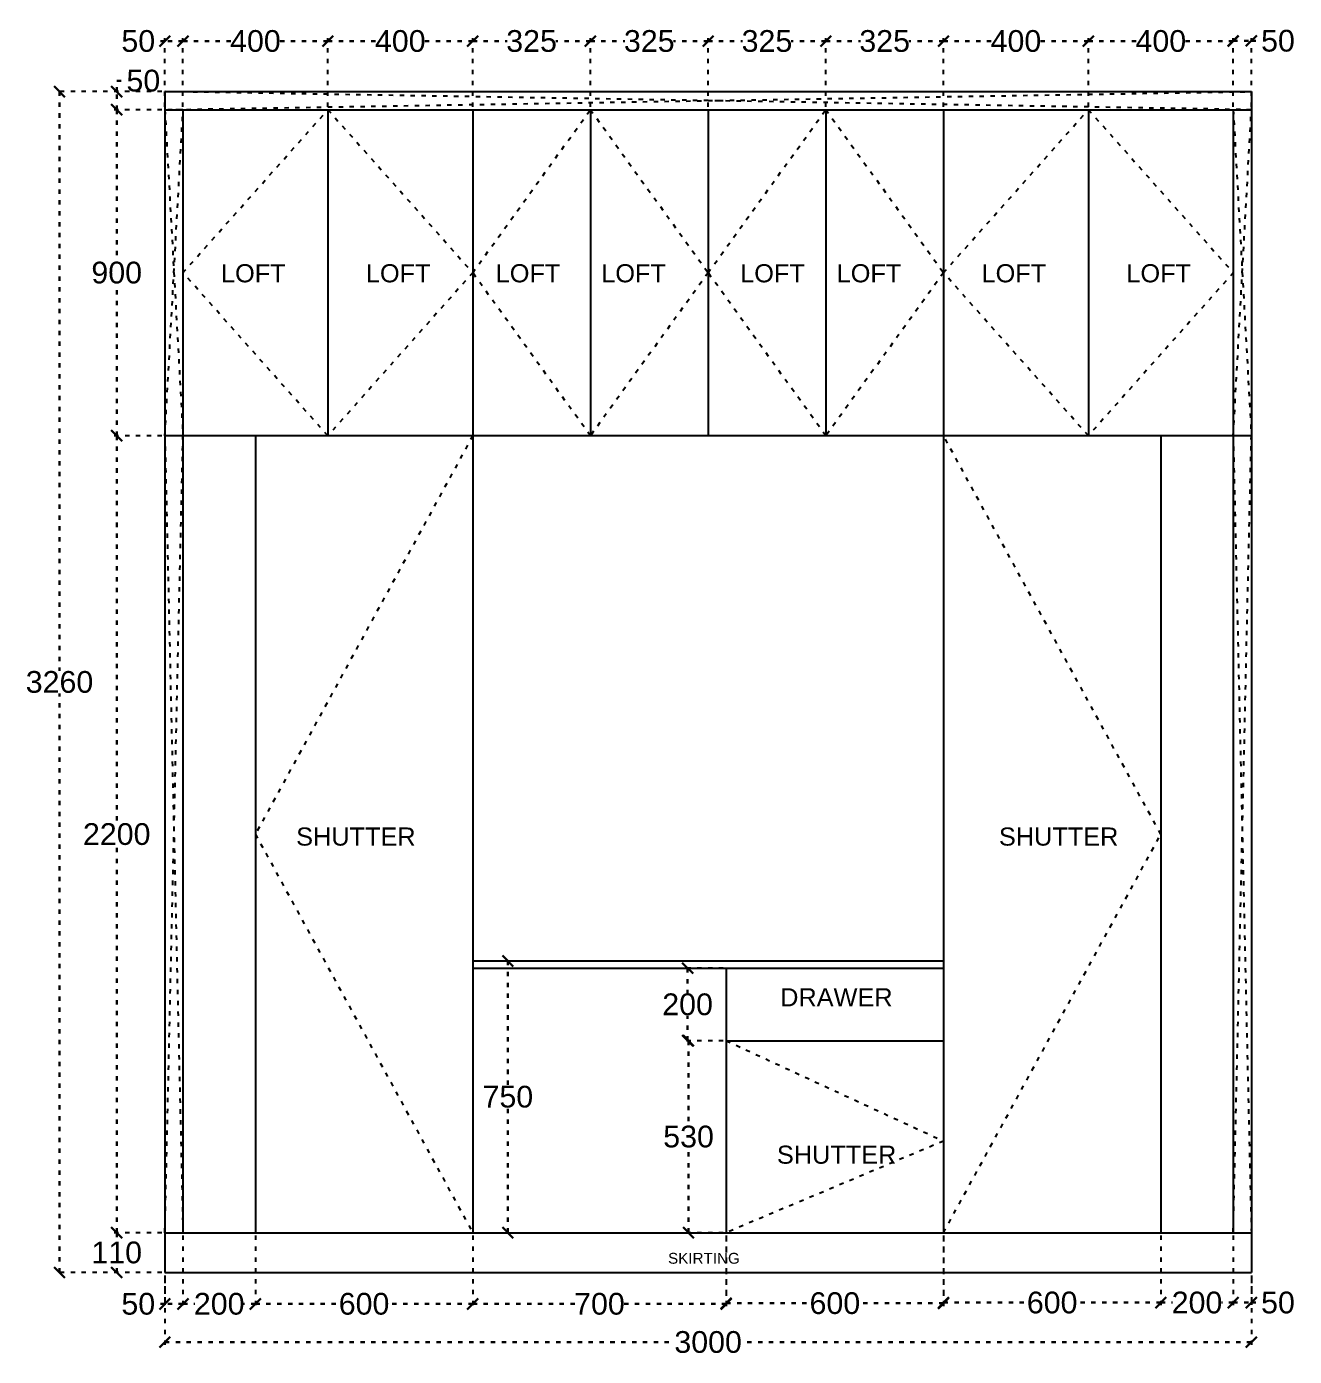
# Model space of a CAD drawing. Header units: millimetres. Extents: x 221542 to 643377, y 20779 to 241923.
# Drawn here: x 315464 to 318965, y 115822 to 119493 of the extents above; entities that cross this region are included whole.
import ezdxf

# ---------------------------------------------------------------- set-up
doc = ezdxf.new("R2010")
doc.units = ezdxf.units.MM
doc.header["$MEASUREMENT"] = 0
doc.linetypes.add('ACAD_ISO03W100', pattern=[30, 12, -18])
doc.layers.add('Walls', color=253, linetype='Continuous')
doc.styles.get("Standard").update_dxf_attribs({"font": 'arial.ttf'})
doc.dimstyles.get("Standard").update_dxf_attribs({"dimtxt": 60, "dimasz": 30, "dimexe": 7.75, "dimexo": 8.13, "dimgap": 0.63, "dimtad": 0, "dimtih": 1, "dimtoh": 1, "dimdec": 0, "dimzin": 0, "dimtxsty": 'Standard', "dimblk": 'OBLIQUE', "dimcen": 2.25, "dimclrd": 1, "dimclre": 1, "dimclrt": 1, "dimadec": 0, "dimazin": 0, "dimtfac": 1, "dimtdec": 0, "dimtofl": 0, "dimtmove": 0, "dimatfit": 3, "dimfxl": 1, "dimtolj": 1, "dimtzin": 0, "dimlwd": 30, "dimarcsym": 0})

# ---------------------------------------------------------------- blocks, each defined once
blk = doc.blocks.new('_Oblique')
at = {"color": 0, "linetype": 'ByBlock', "lineweight": -2}
blk.add_line((-0.5, -0.5), (0.5, 0.5), dxfattribs=at)
blk = doc.blocks.new('*D1035')
at = {"layer": 'Defpoints', "color": 0, "linetype": 'ACAD_ISO03W100', "transparency": 16777216}
for p in [(315846, 116164.8), (315896, 116163.7), (315846, 115967)]:
    blk.add_point(p, dxfattribs=at)
at = {"layer": 'Walls', "color": 1, "linetype": 'ACAD_ISO03W100', "lineweight": -2, "transparency": 16777216}
for p, q in [((315846, 116156.7), (315846, 115959.2)), ((315896, 116155.6), (315896, 115959.2))]:
    blk.add_line(p, q, dxfattribs=at)
at = {"layer": 'Walls', "color": 1, "linetype": 'ACAD_ISO03W100', "lineweight": 30, "transparency": 16777216}
for p, q in [((315846, 115967), (315816, 115967)), ((315896, 115967), (315846, 115967))]:
    blk.add_line(p, q, dxfattribs=at)
at = {"layer": 'Walls', "color": 1, "linetype": 'ACAD_ISO03W100', "lineweight": 30, "transparency": 16777216, "xscale": 30, "yscale": 30, "zscale": 30, "rotation": 180}
blk.add_blockref('_Oblique', (315846, 115967), dxfattribs=at)
at = {"layer": 'Walls', "color": 1, "linetype": 'ACAD_ISO03W100', "lineweight": 30, "transparency": 16777216, "xscale": 30, "yscale": 30, "zscale": 30}
blk.add_blockref('_Oblique', (315896, 115967), dxfattribs=at)
at = {"layer": 'Walls', "color": 1, "linetype": 'ACAD_ISO03W100', "transparency": 16777216, "insert": (315772.5, 115967), "char_height": 60, "attachment_point": 5}
blk.add_mtext('\\A1;50', dxfattribs=at)
blk = doc.blocks.new('*D1036')
at = {"layer": 'Defpoints', "color": 0, "linetype": 'ACAD_ISO03W100', "transparency": 16777216}
for p in [(315896, 116163.7), (316096, 116163.7), (315896, 115967)]:
    blk.add_point(p, dxfattribs=at)
at = {"layer": 'Walls', "color": 1, "linetype": 'ACAD_ISO03W100', "lineweight": -2, "transparency": 16777216}
for p, q in [((315896, 116155.6), (315896, 115959.2)), ((316096, 116155.6), (316096, 115959.2))]:
    blk.add_line(p, q, dxfattribs=at)
at = {"layer": 'Walls', "color": 1, "linetype": 'ACAD_ISO03W100', "lineweight": 30, "transparency": 16777216}
for p, q in [((315896, 115967), (315928.7, 115967)), ((316096, 115967), (316063.3, 115967))]:
    blk.add_line(p, q, dxfattribs=at)
at = {"layer": 'Walls', "color": 1, "linetype": 'ACAD_ISO03W100', "lineweight": 30, "transparency": 16777216, "xscale": 30, "yscale": 30, "zscale": 30, "rotation": 180}
blk.add_blockref('_Oblique', (315896, 115967), dxfattribs=at)
at = {"layer": 'Walls', "color": 1, "linetype": 'ACAD_ISO03W100', "lineweight": 30, "transparency": 16777216, "xscale": 30, "yscale": 30, "zscale": 30}
blk.add_blockref('_Oblique', (316096, 115967), dxfattribs=at)
at = {"layer": 'Walls', "color": 1, "linetype": 'ACAD_ISO03W100', "transparency": 16777216, "insert": (315996, 115967), "char_height": 60, "attachment_point": 5}
blk.add_mtext('\\A1;200', dxfattribs=at)
blk = doc.blocks.new('*D1037')
at = {"layer": 'Defpoints', "color": 0, "linetype": 'ACAD_ISO03W100', "transparency": 16777216}
for p in [(316096, 116163.7), (316696, 116163.7), (316696, 115967)]:
    blk.add_point(p, dxfattribs=at)
at = {"layer": 'Walls', "color": 1, "linetype": 'ACAD_ISO03W100', "lineweight": -2, "transparency": 16777216}
for p, q in [((316096, 116155.6), (316096, 115959.2)), ((316696, 116155.6), (316696, 115959.2))]:
    blk.add_line(p, q, dxfattribs=at)
at = {"layer": 'Walls', "color": 1, "linetype": 'ACAD_ISO03W100', "lineweight": 30, "transparency": 16777216}
for p, q in [((316096, 115967), (316329, 115967)), ((316696, 115967), (316463, 115967))]:
    blk.add_line(p, q, dxfattribs=at)
at = {"layer": 'Walls', "color": 1, "linetype": 'ACAD_ISO03W100', "lineweight": 30, "transparency": 16777216, "xscale": 30, "yscale": 30, "zscale": 30, "rotation": 180}
blk.add_blockref('_Oblique', (316096, 115967), dxfattribs=at)
at = {"layer": 'Walls', "color": 1, "linetype": 'ACAD_ISO03W100', "lineweight": 30, "transparency": 16777216, "xscale": 30, "yscale": 30, "zscale": 30}
blk.add_blockref('_Oblique', (316696, 115967), dxfattribs=at)
at = {"layer": 'Walls', "color": 1, "linetype": 'ACAD_ISO03W100', "transparency": 16777216, "insert": (316396, 115967), "char_height": 60, "attachment_point": 5}
blk.add_mtext('\\A1;600', dxfattribs=at)
blk = doc.blocks.new('*D1038')
at = {"layer": 'Defpoints', "color": 0, "linetype": 'ACAD_ISO03W100', "transparency": 16777216}
for p in [(316696, 116163.7), (317396, 116163.7), (317396, 115967)]:
    blk.add_point(p, dxfattribs=at)
at = {"layer": 'Walls', "color": 1, "linetype": 'ACAD_ISO03W100', "lineweight": -2, "transparency": 16777216}
for p, q in [((316696, 116155.6), (316696, 115959.2)), ((317396, 116155.6), (317396, 115959.2))]:
    blk.add_line(p, q, dxfattribs=at)
at = {"layer": 'Walls', "color": 1, "linetype": 'ACAD_ISO03W100', "lineweight": 30, "transparency": 16777216}
for p, q in [((316696, 115967), (316979.4, 115967)), ((317396, 115967), (317112.6, 115967))]:
    blk.add_line(p, q, dxfattribs=at)
at = {"layer": 'Walls', "color": 1, "linetype": 'ACAD_ISO03W100', "lineweight": 30, "transparency": 16777216, "xscale": 30, "yscale": 30, "zscale": 30, "rotation": 180}
blk.add_blockref('_Oblique', (316696, 115967), dxfattribs=at)
at = {"layer": 'Walls', "color": 1, "linetype": 'ACAD_ISO03W100', "lineweight": 30, "transparency": 16777216, "xscale": 30, "yscale": 30, "zscale": 30}
blk.add_blockref('_Oblique', (317396, 115967), dxfattribs=at)
at = {"layer": 'Walls', "color": 1, "linetype": 'ACAD_ISO03W100', "transparency": 16777216, "insert": (317046, 115967), "char_height": 60, "attachment_point": 5}
blk.add_mtext('\\A1;700', dxfattribs=at)
blk = doc.blocks.new('*D1039')
at = {"layer": 'Defpoints', "color": 0, "linetype": 'ACAD_ISO03W100', "transparency": 16777216}
for p in [(317396, 116159.5), (317996, 116159.5), (317396, 115968.8)]:
    blk.add_point(p, dxfattribs=at)
at = {"layer": 'Walls', "color": 1, "linetype": 'ACAD_ISO03W100', "lineweight": -2, "transparency": 16777216}
for p, q in [((317396, 116151.4), (317396, 115961)), ((317996, 116151.4), (317996, 115961))]:
    blk.add_line(p, q, dxfattribs=at)
at = {"layer": 'Walls', "color": 1, "linetype": 'ACAD_ISO03W100', "lineweight": 30, "transparency": 16777216}
for p, q in [((317396, 115968.8), (317629, 115968.8)), ((317996, 115968.8), (317763, 115968.8))]:
    blk.add_line(p, q, dxfattribs=at)
at = {"layer": 'Walls', "color": 1, "linetype": 'ACAD_ISO03W100', "lineweight": 30, "transparency": 16777216, "xscale": 30, "yscale": 30, "zscale": 30, "rotation": 180}
blk.add_blockref('_Oblique', (317396, 115968.8), dxfattribs=at)
at = {"layer": 'Walls', "color": 1, "linetype": 'ACAD_ISO03W100', "lineweight": 30, "transparency": 16777216, "xscale": 30, "yscale": 30, "zscale": 30}
blk.add_blockref('_Oblique', (317996, 115968.8), dxfattribs=at)
at = {"layer": 'Walls', "color": 1, "linetype": 'ACAD_ISO03W100', "transparency": 16777216, "insert": (317696, 115968.8), "char_height": 60, "attachment_point": 5}
blk.add_mtext('\\A1;600', dxfattribs=at)
blk = doc.blocks.new('*D1040')
at = {"layer": 'Defpoints', "color": 0, "linetype": 'ACAD_ISO03W100', "transparency": 16777216}
for p in [(317996, 116163.7), (318596, 116163.7), (317996, 115970.5)]:
    blk.add_point(p, dxfattribs=at)
at = {"layer": 'Walls', "color": 1, "linetype": 'ACAD_ISO03W100', "lineweight": -2, "transparency": 16777216}
for p, q in [((317996, 116155.6), (317996, 115962.8)), ((318596, 116155.6), (318596, 115962.8))]:
    blk.add_line(p, q, dxfattribs=at)
at = {"layer": 'Walls', "color": 1, "linetype": 'ACAD_ISO03W100', "lineweight": 30, "transparency": 16777216}
for p, q in [((317996, 115970.5), (318229, 115970.5)), ((318596, 115970.5), (318363, 115970.5))]:
    blk.add_line(p, q, dxfattribs=at)
at = {"layer": 'Walls', "color": 1, "linetype": 'ACAD_ISO03W100', "lineweight": 30, "transparency": 16777216, "xscale": 30, "yscale": 30, "zscale": 30, "rotation": 180}
blk.add_blockref('_Oblique', (317996, 115970.5), dxfattribs=at)
at = {"layer": 'Walls', "color": 1, "linetype": 'ACAD_ISO03W100', "lineweight": 30, "transparency": 16777216, "xscale": 30, "yscale": 30, "zscale": 30}
blk.add_blockref('_Oblique', (318596, 115970.5), dxfattribs=at)
at = {"layer": 'Walls', "color": 1, "linetype": 'ACAD_ISO03W100', "transparency": 16777216, "insert": (318296, 115970.5), "char_height": 60, "attachment_point": 5}
blk.add_mtext('\\A1;600', dxfattribs=at)
blk = doc.blocks.new('*D1041')
at = {"layer": 'Defpoints', "color": 0, "linetype": 'ACAD_ISO03W100', "transparency": 16777216}
for p in [(318596, 116163.7), (318796, 116163.7), (318596, 115970.5)]:
    blk.add_point(p, dxfattribs=at)
at = {"layer": 'Walls', "color": 1, "linetype": 'ACAD_ISO03W100', "lineweight": -2, "transparency": 16777216}
for p, q in [((318596, 116155.6), (318596, 115962.8)), ((318796, 116155.6), (318796, 115962.8))]:
    blk.add_line(p, q, dxfattribs=at)
at = {"layer": 'Walls', "color": 1, "linetype": 'ACAD_ISO03W100', "lineweight": 30, "transparency": 16777216}
for p, q in [((318596, 115970.5), (318628.7, 115970.5)), ((318796, 115970.5), (318763.3, 115970.5))]:
    blk.add_line(p, q, dxfattribs=at)
at = {"layer": 'Walls', "color": 1, "linetype": 'ACAD_ISO03W100', "lineweight": 30, "transparency": 16777216, "xscale": 30, "yscale": 30, "zscale": 30, "rotation": 180}
blk.add_blockref('_Oblique', (318596, 115970.5), dxfattribs=at)
at = {"layer": 'Walls', "color": 1, "linetype": 'ACAD_ISO03W100', "lineweight": 30, "transparency": 16777216, "xscale": 30, "yscale": 30, "zscale": 30}
blk.add_blockref('_Oblique', (318796, 115970.5), dxfattribs=at)
at = {"layer": 'Walls', "color": 1, "linetype": 'ACAD_ISO03W100', "transparency": 16777216, "insert": (318696, 115970.5), "char_height": 60, "attachment_point": 5}
blk.add_mtext('\\A1;200', dxfattribs=at)
blk = doc.blocks.new('*D1042')
at = {"layer": 'Defpoints', "color": 0, "linetype": 'ACAD_ISO03W100', "transparency": 16777216}
for p in [(318796, 116163.7), (318846, 116164.8), (318846, 115970.5)]:
    blk.add_point(p, dxfattribs=at)
at = {"layer": 'Walls', "color": 1, "linetype": 'ACAD_ISO03W100', "lineweight": -2, "transparency": 16777216}
for p, q in [((318796, 116155.6), (318796, 115962.8)), ((318846, 116156.7), (318846, 115962.8))]:
    blk.add_line(p, q, dxfattribs=at)
at = {"layer": 'Walls', "color": 1, "linetype": 'ACAD_ISO03W100', "lineweight": 30, "transparency": 16777216}
for p, q in [((318796, 115970.5), (318846, 115970.5)), ((318846, 115970.5), (318876, 115970.5))]:
    blk.add_line(p, q, dxfattribs=at)
at = {"layer": 'Walls', "color": 1, "linetype": 'ACAD_ISO03W100', "lineweight": 30, "transparency": 16777216, "xscale": 30, "yscale": 30, "zscale": 30, "rotation": 180}
blk.add_blockref('_Oblique', (318796, 115970.5), dxfattribs=at)
at = {"layer": 'Walls', "color": 1, "linetype": 'ACAD_ISO03W100', "lineweight": 30, "transparency": 16777216, "xscale": 30, "yscale": 30, "zscale": 30}
blk.add_blockref('_Oblique', (318846, 115970.5), dxfattribs=at)
at = {"layer": 'Walls', "color": 1, "linetype": 'ACAD_ISO03W100', "transparency": 16777216, "insert": (318919.5, 115970.5), "char_height": 60, "attachment_point": 5}
blk.add_mtext('\\A1;50', dxfattribs=at)
blk = doc.blocks.new('*D1043')
at = {"layer": 'Defpoints', "color": 0, "linetype": 'ACAD_ISO03W100', "transparency": 16777216}
for p in [(315713, 116163.7), (315846, 116163.7), (315846, 116053.7)]:
    blk.add_point(p, dxfattribs=at)
at = {"layer": 'Walls', "color": 1, "linetype": 'ACAD_ISO03W100', "lineweight": -2, "transparency": 16777216}
for p, q in [((315837.9, 116163.7), (315705.3, 116163.7)), ((315837.9, 116053.7), (315705.3, 116053.7))]:
    blk.add_line(p, q, dxfattribs=at)
at = {"layer": 'Walls', "color": 1, "linetype": 'ACAD_ISO03W100', "lineweight": 30, "transparency": 16777216}
for p, q in [((315713, 116163.7), (315713, 116140)), ((315713, 116053.7), (315713, 116077.4))]:
    blk.add_line(p, q, dxfattribs=at)
at = {"layer": 'Walls', "color": 1, "linetype": 'ACAD_ISO03W100', "lineweight": 30, "transparency": 16777216, "xscale": 30, "yscale": 30, "zscale": 30}
for p, rotation in [((315713, 116163.7), 90), ((315713, 116053.7), 270)]:
    blk.add_blockref('_Oblique', p, dxfattribs=dict(at, rotation=rotation))
at = {"layer": 'Walls', "color": 1, "linetype": 'ACAD_ISO03W100', "transparency": 16777216, "insert": (315713, 116108.7), "char_height": 60, "attachment_point": 5}
blk.add_mtext('\\A1;110', dxfattribs=at)
blk = doc.blocks.new('*D1044')
at = {"layer": 'Defpoints', "color": 0, "linetype": 'ACAD_ISO03W100', "transparency": 16777216}
for p in [(315713, 118363.7), (315846, 118363.7), (315846, 116163.7)]:
    blk.add_point(p, dxfattribs=at)
at = {"layer": 'Walls', "color": 1, "linetype": 'ACAD_ISO03W100', "lineweight": -2, "transparency": 16777216}
for p, q in [((315837.9, 118363.7), (315705.3, 118363.7)), ((315837.9, 116163.7), (315705.3, 116163.7))]:
    blk.add_line(p, q, dxfattribs=at)
at = {"layer": 'Walls', "color": 1, "linetype": 'ACAD_ISO03W100', "lineweight": 30, "transparency": 16777216}
for p, q in [((315713, 118363.7), (315713, 117295)), ((315713, 116163.7), (315713, 117232.4))]:
    blk.add_line(p, q, dxfattribs=at)
at = {"layer": 'Walls', "color": 1, "linetype": 'ACAD_ISO03W100', "lineweight": 30, "transparency": 16777216, "xscale": 30, "yscale": 30, "zscale": 30}
for p, rotation in [((315713, 118363.7), 90), ((315713, 116163.7), 270)]:
    blk.add_blockref('_Oblique', p, dxfattribs=dict(at, rotation=rotation))
at = {"layer": 'Walls', "color": 1, "linetype": 'ACAD_ISO03W100', "transparency": 16777216, "insert": (315713, 117263.7), "char_height": 60, "attachment_point": 5}
blk.add_mtext('\\A1;2200', dxfattribs=at)
blk = doc.blocks.new('*D1045')
at = {"layer": 'Defpoints', "color": 0, "linetype": 'ACAD_ISO03W100', "transparency": 16777216}
for p in [(315713, 119263.7), (315846, 119263.7), (315846, 118363.7)]:
    blk.add_point(p, dxfattribs=at)
at = {"layer": 'Walls', "color": 1, "linetype": 'ACAD_ISO03W100', "lineweight": -2, "transparency": 16777216}
for p, q in [((315837.9, 119263.7), (315705.3, 119263.7)), ((315837.9, 118363.7), (315705.3, 118363.7))]:
    blk.add_line(p, q, dxfattribs=at)
at = {"layer": 'Walls', "color": 1, "linetype": 'ACAD_ISO03W100', "lineweight": 30, "transparency": 16777216}
for p, q in [((315713, 119263.7), (315713, 118845)), ((315713, 118363.7), (315713, 118782.4))]:
    blk.add_line(p, q, dxfattribs=at)
at = {"layer": 'Walls', "color": 1, "linetype": 'ACAD_ISO03W100', "lineweight": 30, "transparency": 16777216, "xscale": 30, "yscale": 30, "zscale": 30}
for p, rotation in [((315713, 119263.7), 90), ((315713, 118363.7), 270)]:
    blk.add_blockref('_Oblique', p, dxfattribs=dict(at, rotation=rotation))
at = {"layer": 'Walls', "color": 1, "linetype": 'ACAD_ISO03W100', "transparency": 16777216, "insert": (315713, 118813.7), "char_height": 60, "attachment_point": 5}
blk.add_mtext('\\A1;900', dxfattribs=at)
blk = doc.blocks.new('*D1046')
at = {"layer": 'Defpoints', "color": 0, "linetype": 'ACAD_ISO03W100', "transparency": 16777216}
for p in [(315713, 119313.69), (315846, 119313.69), (315846, 119263.69)]:
    blk.add_point(p, dxfattribs=at)
at = {"layer": 'Walls', "color": 1, "linetype": 'ACAD_ISO03W100', "lineweight": -2, "transparency": 16777216}
for p, q in [((315837.87, 119313.69), (315705.25, 119313.69)), ((315837.87, 119263.69), (315705.25, 119263.69))]:
    blk.add_line(p, q, dxfattribs=at)
at = {"layer": 'Walls', "color": 1, "linetype": 'ACAD_ISO03W100', "lineweight": 30, "transparency": 16777216}
for p, q in [((315713, 119313.69), (315713, 119343.69)), ((315713, 119343.69), (315743, 119343.69)), ((315713, 119263.69), (315713, 119313.69))]:
    blk.add_line(p, q, dxfattribs=at)
at = {"layer": 'Walls', "color": 1, "linetype": 'ACAD_ISO03W100', "lineweight": 30, "transparency": 16777216, "xscale": 30, "yscale": 30, "zscale": 30}
for p, rotation in [((315713, 119313.69), 90), ((315713, 119263.69), 270)]:
    blk.add_blockref('_Oblique', p, dxfattribs=dict(at, rotation=rotation))
at = {"layer": 'Walls', "color": 1, "linetype": 'ACAD_ISO03W100', "transparency": 16777216, "insert": (315786.50176, 119343.69), "char_height": 60, "attachment_point": 5}
blk.add_mtext('\\A1;50', dxfattribs=at)
blk = doc.blocks.new('*D1047')
at = {"layer": 'Defpoints', "color": 0, "linetype": 'ACAD_ISO03W100', "transparency": 16777216}
for p in [(315846, 116053.7), (318846, 116053.7), (318846, 115861.5)]:
    blk.add_point(p, dxfattribs=at)
at = {"layer": 'Walls', "color": 1, "linetype": 'ACAD_ISO03W100', "lineweight": -2, "transparency": 16777216}
for p, q in [((315846, 116045.6), (315846, 115853.8)), ((318846, 116045.6), (318846, 115853.8))]:
    blk.add_line(p, q, dxfattribs=at)
at = {"layer": 'Walls', "color": 1, "linetype": 'ACAD_ISO03W100', "lineweight": 30, "transparency": 16777216}
for p, q in [((315846, 115861.5), (317255.9, 115861.5)), ((318846, 115861.5), (317436.1, 115861.5))]:
    blk.add_line(p, q, dxfattribs=at)
at = {"layer": 'Walls', "color": 1, "linetype": 'ACAD_ISO03W100', "lineweight": 30, "transparency": 16777216, "xscale": 30, "yscale": 30, "zscale": 30, "rotation": 180}
blk.add_blockref('_Oblique', (315846, 115861.5), dxfattribs=at)
at = {"layer": 'Walls', "color": 1, "linetype": 'ACAD_ISO03W100', "lineweight": 30, "transparency": 16777216, "xscale": 30, "yscale": 30, "zscale": 30}
blk.add_blockref('_Oblique', (318846, 115861.5), dxfattribs=at)
at = {"layer": 'Walls', "color": 1, "linetype": 'ACAD_ISO03W100', "transparency": 16777216, "insert": (317346, 115861.5), "char_height": 60, "attachment_point": 5}
blk.add_mtext('\\A1;3000', dxfattribs=at)
blk = doc.blocks.new('*D1048')
at = {"layer": 'Defpoints', "color": 0, "linetype": 'ACAD_ISO03W100', "transparency": 16777216}
for p in [(315555, 119313.7), (315846, 119313.7), (315846, 116053.7)]:
    blk.add_point(p, dxfattribs=at)
at = {"layer": 'Walls', "color": 1, "linetype": 'ACAD_ISO03W100', "lineweight": -2, "transparency": 16777216}
for p, q in [((315837.9, 119313.7), (315547.3, 119313.7)), ((315837.9, 116053.7), (315547.3, 116053.7))]:
    blk.add_line(p, q, dxfattribs=at)
at = {"layer": 'Walls', "color": 1, "linetype": 'ACAD_ISO03W100', "lineweight": 30, "transparency": 16777216}
for p, q in [((315555, 119313.7), (315555, 117715)), ((315555, 116053.7), (315555, 117652.4))]:
    blk.add_line(p, q, dxfattribs=at)
at = {"layer": 'Walls', "color": 1, "linetype": 'ACAD_ISO03W100', "lineweight": 30, "transparency": 16777216, "xscale": 30, "yscale": 30, "zscale": 30}
for p, rotation in [((315555, 119313.7), 90), ((315555, 116053.7), 270)]:
    blk.add_blockref('_Oblique', p, dxfattribs=dict(at, rotation=rotation))
at = {"layer": 'Walls', "color": 1, "linetype": 'ACAD_ISO03W100', "transparency": 16777216, "insert": (315555, 117683.7), "char_height": 60, "attachment_point": 5}
blk.add_mtext('\\A1;3260', dxfattribs=at)
blk = doc.blocks.new('*D1049')
at = {"layer": 'Defpoints', "color": 0, "linetype": 'ACAD_ISO03W100', "transparency": 16777216}
for p in [(315846, 119453), (315846, 119263.69), (315896, 119263.69)]:
    blk.add_point(p, dxfattribs=at)
at = {"layer": 'Walls', "color": 1, "linetype": 'ACAD_ISO03W100', "lineweight": -2, "transparency": 16777216}
for p, q in [((315846, 119271.82), (315846, 119460.75)), ((315896, 119271.82), (315896, 119460.75))]:
    blk.add_line(p, q, dxfattribs=at)
at = {"layer": 'Walls', "color": 1, "linetype": 'ACAD_ISO03W100', "lineweight": 30, "transparency": 16777216}
for p, q in [((315846, 119453), (315816, 119453)), ((315896, 119453), (315846, 119453))]:
    blk.add_line(p, q, dxfattribs=at)
at = {"layer": 'Walls', "color": 1, "linetype": 'ACAD_ISO03W100', "lineweight": 30, "transparency": 16777216, "xscale": 30, "yscale": 30, "zscale": 30, "rotation": 180}
blk.add_blockref('_Oblique', (315846, 119453), dxfattribs=at)
at = {"layer": 'Walls', "color": 1, "linetype": 'ACAD_ISO03W100', "lineweight": 30, "transparency": 16777216, "xscale": 30, "yscale": 30, "zscale": 30}
blk.add_blockref('_Oblique', (315896, 119453), dxfattribs=at)
at = {"layer": 'Walls', "color": 1, "linetype": 'ACAD_ISO03W100', "transparency": 16777216, "insert": (315772.49824, 119453), "char_height": 60, "attachment_point": 5}
blk.add_mtext('\\A1;50', dxfattribs=at)
blk = doc.blocks.new('*D1050')
at = {"layer": 'Defpoints', "color": 0, "linetype": 'ACAD_ISO03W100', "transparency": 16777216}
for p in [(316296, 119453), (315896, 119263.7), (316296, 119263.7)]:
    blk.add_point(p, dxfattribs=at)
at = {"layer": 'Walls', "color": 1, "linetype": 'ACAD_ISO03W100', "lineweight": -2, "transparency": 16777216}
for p, q in [((315896, 119271.8), (315896, 119460.8)), ((316296, 119271.8), (316296, 119460.8))]:
    blk.add_line(p, q, dxfattribs=at)
at = {"layer": 'Walls', "color": 1, "linetype": 'ACAD_ISO03W100', "lineweight": 30, "transparency": 16777216}
for p, q in [((315896, 119453), (316028, 119453)), ((316296, 119453), (316164, 119453))]:
    blk.add_line(p, q, dxfattribs=at)
at = {"layer": 'Walls', "color": 1, "linetype": 'ACAD_ISO03W100', "lineweight": 30, "transparency": 16777216, "xscale": 30, "yscale": 30, "zscale": 30, "rotation": 180}
blk.add_blockref('_Oblique', (315896, 119453), dxfattribs=at)
at = {"layer": 'Walls', "color": 1, "linetype": 'ACAD_ISO03W100', "lineweight": 30, "transparency": 16777216, "xscale": 30, "yscale": 30, "zscale": 30}
blk.add_blockref('_Oblique', (316296, 119453), dxfattribs=at)
at = {"layer": 'Walls', "color": 1, "linetype": 'ACAD_ISO03W100', "transparency": 16777216, "insert": (316096, 119453), "char_height": 60, "attachment_point": 5}
blk.add_mtext('\\A1;400', dxfattribs=at)
blk = doc.blocks.new('*D1051')
at = {"layer": 'Defpoints', "color": 0, "linetype": 'ACAD_ISO03W100', "transparency": 16777216}
for p in [(316296, 119453), (316296, 119263.7), (316696, 119263.7)]:
    blk.add_point(p, dxfattribs=at)
at = {"layer": 'Walls', "color": 1, "linetype": 'ACAD_ISO03W100', "lineweight": -2, "transparency": 16777216}
for p, q in [((316296, 119271.8), (316296, 119460.8)), ((316696, 119271.8), (316696, 119460.8))]:
    blk.add_line(p, q, dxfattribs=at)
at = {"layer": 'Walls', "color": 1, "linetype": 'ACAD_ISO03W100', "lineweight": 30, "transparency": 16777216}
for p, q in [((316296, 119453), (316428, 119453)), ((316696, 119453), (316564, 119453))]:
    blk.add_line(p, q, dxfattribs=at)
at = {"layer": 'Walls', "color": 1, "linetype": 'ACAD_ISO03W100', "lineweight": 30, "transparency": 16777216, "xscale": 30, "yscale": 30, "zscale": 30, "rotation": 180}
blk.add_blockref('_Oblique', (316296, 119453), dxfattribs=at)
at = {"layer": 'Walls', "color": 1, "linetype": 'ACAD_ISO03W100', "lineweight": 30, "transparency": 16777216, "xscale": 30, "yscale": 30, "zscale": 30}
blk.add_blockref('_Oblique', (316696, 119453), dxfattribs=at)
at = {"layer": 'Walls', "color": 1, "linetype": 'ACAD_ISO03W100', "transparency": 16777216, "insert": (316496, 119453), "char_height": 60, "attachment_point": 5}
blk.add_mtext('\\A1;400', dxfattribs=at)
blk = doc.blocks.new('*D1052')
at = {"layer": 'Defpoints', "color": 0, "linetype": 'ACAD_ISO03W100', "transparency": 16777216}
for p in [(316696, 119453), (316696, 119263.7), (317021, 119263.7)]:
    blk.add_point(p, dxfattribs=at)
at = {"layer": 'Walls', "color": 1, "linetype": 'ACAD_ISO03W100', "lineweight": -2, "transparency": 16777216}
for p, q in [((316696, 119271.8), (316696, 119460.8)), ((317021, 119271.8), (317021, 119460.8))]:
    blk.add_line(p, q, dxfattribs=at)
at = {"layer": 'Walls', "color": 1, "linetype": 'ACAD_ISO03W100', "lineweight": 30, "transparency": 16777216}
for p, q in [((316696, 119453), (316791.4, 119453)), ((317021, 119453), (316925.6, 119453))]:
    blk.add_line(p, q, dxfattribs=at)
at = {"layer": 'Walls', "color": 1, "linetype": 'ACAD_ISO03W100', "lineweight": 30, "transparency": 16777216, "xscale": 30, "yscale": 30, "zscale": 30, "rotation": 180}
blk.add_blockref('_Oblique', (316696, 119453), dxfattribs=at)
at = {"layer": 'Walls', "color": 1, "linetype": 'ACAD_ISO03W100', "lineweight": 30, "transparency": 16777216, "xscale": 30, "yscale": 30, "zscale": 30}
blk.add_blockref('_Oblique', (317021, 119453), dxfattribs=at)
at = {"layer": 'Walls', "color": 1, "linetype": 'ACAD_ISO03W100', "transparency": 16777216, "insert": (316858.5, 119453), "char_height": 60, "attachment_point": 5}
blk.add_mtext('\\A1;325', dxfattribs=at)
blk = doc.blocks.new('*D1053')
at = {"layer": 'Defpoints', "color": 0, "linetype": 'ACAD_ISO03W100', "transparency": 16777216}
for p in [(317021, 119453), (317021, 119263.7), (317346, 119263.7)]:
    blk.add_point(p, dxfattribs=at)
at = {"layer": 'Walls', "color": 1, "linetype": 'ACAD_ISO03W100', "lineweight": -2, "transparency": 16777216}
for p, q in [((317021, 119271.8), (317021, 119460.8)), ((317346, 119271.8), (317346, 119460.8))]:
    blk.add_line(p, q, dxfattribs=at)
at = {"layer": 'Walls', "color": 1, "linetype": 'ACAD_ISO03W100', "lineweight": 30, "transparency": 16777216}
for p, q in [((317021, 119453), (317116.4, 119453)), ((317346, 119453), (317250.6, 119453))]:
    blk.add_line(p, q, dxfattribs=at)
at = {"layer": 'Walls', "color": 1, "linetype": 'ACAD_ISO03W100', "lineweight": 30, "transparency": 16777216, "xscale": 30, "yscale": 30, "zscale": 30, "rotation": 180}
blk.add_blockref('_Oblique', (317021, 119453), dxfattribs=at)
at = {"layer": 'Walls', "color": 1, "linetype": 'ACAD_ISO03W100', "lineweight": 30, "transparency": 16777216, "xscale": 30, "yscale": 30, "zscale": 30}
blk.add_blockref('_Oblique', (317346, 119453), dxfattribs=at)
at = {"layer": 'Walls', "color": 1, "linetype": 'ACAD_ISO03W100', "transparency": 16777216, "insert": (317183.5, 119453), "char_height": 60, "attachment_point": 5}
blk.add_mtext('\\A1;325', dxfattribs=at)
blk = doc.blocks.new('*D1054')
at = {"layer": 'Defpoints', "color": 0, "linetype": 'ACAD_ISO03W100', "transparency": 16777216}
for p in [(317346, 119453), (317346, 119263.7), (317671, 119263.7)]:
    blk.add_point(p, dxfattribs=at)
at = {"layer": 'Walls', "color": 1, "linetype": 'ACAD_ISO03W100', "lineweight": -2, "transparency": 16777216}
for p, q in [((317346, 119271.8), (317346, 119460.8)), ((317671, 119271.8), (317671, 119460.8))]:
    blk.add_line(p, q, dxfattribs=at)
at = {"layer": 'Walls', "color": 1, "linetype": 'ACAD_ISO03W100', "lineweight": 30, "transparency": 16777216}
for p, q in [((317346, 119453), (317441.4, 119453)), ((317671, 119453), (317575.6, 119453))]:
    blk.add_line(p, q, dxfattribs=at)
at = {"layer": 'Walls', "color": 1, "linetype": 'ACAD_ISO03W100', "lineweight": 30, "transparency": 16777216, "xscale": 30, "yscale": 30, "zscale": 30, "rotation": 180}
blk.add_blockref('_Oblique', (317346, 119453), dxfattribs=at)
at = {"layer": 'Walls', "color": 1, "linetype": 'ACAD_ISO03W100', "lineweight": 30, "transparency": 16777216, "xscale": 30, "yscale": 30, "zscale": 30}
blk.add_blockref('_Oblique', (317671, 119453), dxfattribs=at)
at = {"layer": 'Walls', "color": 1, "linetype": 'ACAD_ISO03W100', "transparency": 16777216, "insert": (317508.5, 119453), "char_height": 60, "attachment_point": 5}
blk.add_mtext('\\A1;325', dxfattribs=at)
blk = doc.blocks.new('*D1055')
at = {"layer": 'Defpoints', "color": 0, "linetype": 'ACAD_ISO03W100', "transparency": 16777216}
for p in [(317671, 119453), (317671, 119263.7), (317996, 119263.7)]:
    blk.add_point(p, dxfattribs=at)
at = {"layer": 'Walls', "color": 1, "linetype": 'ACAD_ISO03W100', "lineweight": -2, "transparency": 16777216}
for p, q in [((317671, 119271.8), (317671, 119460.8)), ((317996, 119271.8), (317996, 119460.8))]:
    blk.add_line(p, q, dxfattribs=at)
at = {"layer": 'Walls', "color": 1, "linetype": 'ACAD_ISO03W100', "lineweight": 30, "transparency": 16777216}
for p, q in [((317671, 119453), (317766.4, 119453)), ((317996, 119453), (317900.6, 119453))]:
    blk.add_line(p, q, dxfattribs=at)
at = {"layer": 'Walls', "color": 1, "linetype": 'ACAD_ISO03W100', "lineweight": 30, "transparency": 16777216, "xscale": 30, "yscale": 30, "zscale": 30, "rotation": 180}
blk.add_blockref('_Oblique', (317671, 119453), dxfattribs=at)
at = {"layer": 'Walls', "color": 1, "linetype": 'ACAD_ISO03W100', "lineweight": 30, "transparency": 16777216, "xscale": 30, "yscale": 30, "zscale": 30}
blk.add_blockref('_Oblique', (317996, 119453), dxfattribs=at)
at = {"layer": 'Walls', "color": 1, "linetype": 'ACAD_ISO03W100', "transparency": 16777216, "insert": (317833.5, 119453), "char_height": 60, "attachment_point": 5}
blk.add_mtext('\\A1;325', dxfattribs=at)
blk = doc.blocks.new('*D1056')
at = {"layer": 'Defpoints', "color": 0, "linetype": 'ACAD_ISO03W100', "transparency": 16777216}
for p in [(317996, 119453), (317996, 119263.7), (318396, 119263.7)]:
    blk.add_point(p, dxfattribs=at)
at = {"layer": 'Walls', "color": 1, "linetype": 'ACAD_ISO03W100', "lineweight": -2, "transparency": 16777216}
for p, q in [((317996, 119271.8), (317996, 119460.8)), ((318396, 119271.8), (318396, 119460.8))]:
    blk.add_line(p, q, dxfattribs=at)
at = {"layer": 'Walls', "color": 1, "linetype": 'ACAD_ISO03W100', "lineweight": 30, "transparency": 16777216}
for p, q in [((317996, 119453), (318128, 119453)), ((318396, 119453), (318264, 119453))]:
    blk.add_line(p, q, dxfattribs=at)
at = {"layer": 'Walls', "color": 1, "linetype": 'ACAD_ISO03W100', "lineweight": 30, "transparency": 16777216, "xscale": 30, "yscale": 30, "zscale": 30, "rotation": 180}
blk.add_blockref('_Oblique', (317996, 119453), dxfattribs=at)
at = {"layer": 'Walls', "color": 1, "linetype": 'ACAD_ISO03W100', "lineweight": 30, "transparency": 16777216, "xscale": 30, "yscale": 30, "zscale": 30}
blk.add_blockref('_Oblique', (318396, 119453), dxfattribs=at)
at = {"layer": 'Walls', "color": 1, "linetype": 'ACAD_ISO03W100', "transparency": 16777216, "insert": (318196, 119453), "char_height": 60, "attachment_point": 5}
blk.add_mtext('\\A1;400', dxfattribs=at)
blk = doc.blocks.new('*D1057')
at = {"layer": 'Defpoints', "color": 0, "linetype": 'ACAD_ISO03W100', "transparency": 16777216}
for p in [(318396, 119453), (318396, 119263.7), (318796, 119263.7)]:
    blk.add_point(p, dxfattribs=at)
at = {"layer": 'Walls', "color": 1, "linetype": 'ACAD_ISO03W100', "lineweight": -2, "transparency": 16777216}
for p, q in [((318396, 119271.8), (318396, 119460.8)), ((318796, 119271.8), (318796, 119460.8))]:
    blk.add_line(p, q, dxfattribs=at)
at = {"layer": 'Walls', "color": 1, "linetype": 'ACAD_ISO03W100', "lineweight": 30, "transparency": 16777216}
for p, q in [((318396, 119453), (318528, 119453)), ((318796, 119453), (318664, 119453))]:
    blk.add_line(p, q, dxfattribs=at)
at = {"layer": 'Walls', "color": 1, "linetype": 'ACAD_ISO03W100', "lineweight": 30, "transparency": 16777216, "xscale": 30, "yscale": 30, "zscale": 30, "rotation": 180}
blk.add_blockref('_Oblique', (318396, 119453), dxfattribs=at)
at = {"layer": 'Walls', "color": 1, "linetype": 'ACAD_ISO03W100', "lineweight": 30, "transparency": 16777216, "xscale": 30, "yscale": 30, "zscale": 30}
blk.add_blockref('_Oblique', (318796, 119453), dxfattribs=at)
at = {"layer": 'Walls', "color": 1, "linetype": 'ACAD_ISO03W100', "transparency": 16777216, "insert": (318596, 119453), "char_height": 60, "attachment_point": 5}
blk.add_mtext('\\A1;400', dxfattribs=at)
blk = doc.blocks.new('*D1058')
at = {"layer": 'Defpoints', "color": 0, "linetype": 'ACAD_ISO03W100', "transparency": 16777216}
for p in [(318846, 119453.75), (318796, 119263.69), (318846, 119263.69)]:
    blk.add_point(p, dxfattribs=at)
at = {"layer": 'Walls', "color": 1, "linetype": 'ACAD_ISO03W100', "lineweight": -2, "transparency": 16777216}
for p, q in [((318796, 119271.82), (318796, 119461.5)), ((318846, 119271.82), (318846, 119461.5))]:
    blk.add_line(p, q, dxfattribs=at)
at = {"layer": 'Walls', "color": 1, "linetype": 'ACAD_ISO03W100', "lineweight": 30, "transparency": 16777216}
for p, q in [((318796, 119453.75), (318846, 119453.75)), ((318846, 119453.75), (318876, 119453.75))]:
    blk.add_line(p, q, dxfattribs=at)
at = {"layer": 'Walls', "color": 1, "linetype": 'ACAD_ISO03W100', "lineweight": 30, "transparency": 16777216, "xscale": 30, "yscale": 30, "zscale": 30, "rotation": 180}
blk.add_blockref('_Oblique', (318796, 119453.75), dxfattribs=at)
at = {"layer": 'Walls', "color": 1, "linetype": 'ACAD_ISO03W100', "lineweight": 30, "transparency": 16777216, "xscale": 30, "yscale": 30, "zscale": 30}
blk.add_blockref('_Oblique', (318846, 119453.75), dxfattribs=at)
at = {"layer": 'Walls', "color": 1, "linetype": 'ACAD_ISO03W100', "transparency": 16777216, "insert": (318919.50176, 119453.75), "char_height": 60, "attachment_point": 5}
blk.add_mtext('\\A1;50', dxfattribs=at)
blk = doc.blocks.new('*D1059')
at = {"layer": 'Defpoints', "color": 0, "linetype": 'ACAD_ISO03W100', "transparency": 16777216}
for p in [(316696, 116913.7), (316793, 116913.7), (316696, 116163.7)]:
    blk.add_point(p, dxfattribs=at)
at = {"layer": 'Walls', "color": 1, "linetype": 'ACAD_ISO03W100', "lineweight": -2, "transparency": 16777216}
for p, q in [((316704.1, 116913.7), (316800.8, 116913.7)), ((316704.1, 116163.7), (316800.8, 116163.7))]:
    blk.add_line(p, q, dxfattribs=at)
at = {"layer": 'Walls', "color": 1, "linetype": 'ACAD_ISO03W100', "lineweight": 30, "transparency": 16777216}
for p, q in [((316793, 116913.7), (316793, 116570)), ((316793, 116163.7), (316793, 116507.4))]:
    blk.add_line(p, q, dxfattribs=at)
at = {"layer": 'Walls', "color": 1, "linetype": 'ACAD_ISO03W100', "lineweight": 30, "transparency": 16777216, "xscale": 30, "yscale": 30, "zscale": 30}
for p, rotation in [((316793, 116913.7), 90), ((316793, 116163.7), 270)]:
    blk.add_blockref('_Oblique', p, dxfattribs=dict(at, rotation=rotation))
at = {"layer": 'Walls', "color": 1, "linetype": 'ACAD_ISO03W100', "transparency": 16777216, "insert": (316793, 116538.7), "char_height": 60, "attachment_point": 5}
blk.add_mtext('\\A1;750', dxfattribs=at)
blk = doc.blocks.new('*D1060')
at = {"layer": 'Defpoints', "color": 0, "linetype": 'ACAD_ISO03W100', "transparency": 16777216}
for p in [(317292, 116693.7), (317396, 116693.7), (317396, 116163.7)]:
    blk.add_point(p, dxfattribs=at)
at = {"layer": 'Walls', "color": 1, "linetype": 'ACAD_ISO03W100', "lineweight": -2, "transparency": 16777216}
for p, q in [((317387.9, 116693.7), (317284.3, 116693.7)), ((317387.9, 116163.7), (317284.3, 116163.7))]:
    blk.add_line(p, q, dxfattribs=at)
at = {"layer": 'Walls', "color": 1, "linetype": 'ACAD_ISO03W100', "lineweight": 30, "transparency": 16777216}
for p, q in [((317292, 116693.7), (317292, 116460)), ((317292, 116163.7), (317292, 116397.4))]:
    blk.add_line(p, q, dxfattribs=at)
at = {"layer": 'Walls', "color": 1, "linetype": 'ACAD_ISO03W100', "lineweight": 30, "transparency": 16777216, "xscale": 30, "yscale": 30, "zscale": 30}
for p, rotation in [((317292, 116693.7), 90), ((317292, 116163.7), 270)]:
    blk.add_blockref('_Oblique', p, dxfattribs=dict(at, rotation=rotation))
at = {"layer": 'Walls', "color": 1, "linetype": 'ACAD_ISO03W100', "transparency": 16777216, "insert": (317292, 116428.7), "char_height": 60, "attachment_point": 5}
blk.add_mtext('\\A1;530', dxfattribs=at)
blk = doc.blocks.new('*D1061')
at = {"layer": 'Defpoints', "color": 0, "linetype": 'ACAD_ISO03W100', "transparency": 16777216}
for p in [(317289.3, 116893.7), (317396, 116893.7), (317396, 116693.7)]:
    blk.add_point(p, dxfattribs=at)
at = {"layer": 'Walls', "color": 1, "linetype": 'ACAD_ISO03W100', "lineweight": -2, "transparency": 16777216}
for p, q in [((317387.9, 116893.7), (317281.6, 116893.7)), ((317387.9, 116693.7), (317281.6, 116693.7))]:
    blk.add_line(p, q, dxfattribs=at)
at = {"layer": 'Walls', "color": 1, "linetype": 'ACAD_ISO03W100', "lineweight": 30, "transparency": 16777216}
for p, q in [((317289.3, 116893.7), (317289.3, 116825)), ((317289.3, 116693.7), (317289.3, 116762.4))]:
    blk.add_line(p, q, dxfattribs=at)
at = {"layer": 'Walls', "color": 1, "linetype": 'ACAD_ISO03W100', "lineweight": 30, "transparency": 16777216, "xscale": 30, "yscale": 30, "zscale": 30}
for p, rotation in [((317289.3, 116893.7), 90), ((317289.3, 116693.7), 270)]:
    blk.add_blockref('_Oblique', p, dxfattribs=dict(at, rotation=rotation))
at = {"layer": 'Walls', "color": 1, "linetype": 'ACAD_ISO03W100', "transparency": 16777216, "insert": (317289.3, 116793.7), "char_height": 60, "attachment_point": 5}
blk.add_mtext('\\A1;200', dxfattribs=at)

msp = doc.modelspace()

# ---------------------------------------------------------------- linework, layer by layer
at = {"layer": 'Walls', "color": 18, "true_color": 0x000000}
for p, q in [((315846, 119313.7), (315846, 118363.7)), ((315846, 119313.7), (318846, 119313.7)), ((318846, 119313.7), (318846, 116163.7)), ((315846, 119263.7), (318846, 119263.7)), ((315896, 119263.7), (315896, 118363.7)), ((316296, 119263.7), (316296, 118363.7)), ((316696, 119263.7), (316696, 118363.7)), ((317021, 119263.7), (317021, 118363.7)), ((317346, 119263.7), (317346, 118363.7)), ((317671, 119263.7), (317671, 118363.7)), ((317996, 119263.7), (317996, 118363.7)), ((318396, 119263.7), (318396, 118363.7)), ((318796, 119263.7), (318796, 116163.7)), ((315846, 118363.7), (315846, 116163.7)), ((318846, 118363.7), (315846, 118363.7)), ((315896, 118363.7), (315896, 116163.7)), ((316096, 118363.7), (316096, 116163.7)), ((316696, 118363.7), (316696, 116163.7)), ((317996, 118363.7), (317996, 116163.7)), ((318596, 118363.7), (318596, 116163.7)), ((316696, 116913.7), (317996, 116913.7)), ((316696, 116893.7), (317996, 116893.7)), ((317396, 116893.7), (317396, 116163.7)), ((317396, 116693.7), (317996, 116693.7)), ((315846, 116163.7), (315846, 116053.7)), ((315846, 116163.7), (318846, 116163.7)), ((318846, 116163.7), (318846, 116053.7)), ((315846, 116053.7), (318846, 116053.7))]:
    msp.add_line(p, q, dxfattribs=at)
at = {"layer": 'Walls', "color": 240, "linetype": 'ACAD_ISO03W100', "true_color": 0xed1f24}
for points in [[(315846, 119263.7), (318846, 119313.7), (318846, 119263.7), (315846, 119313.7)], [(315846, 118363.7), (315896, 119263.7), (315846, 119263.7), (315896, 118363.7)], [(318796, 118363.7), (318846, 119263.7), (318796, 119263.7), (318846, 118363.7)], [(315846, 116163.7), (315896, 118363.7), (315846, 118363.7), (315896, 116163.7)], [(318796, 116163.7), (318846, 118363.7), (318796, 118363.7), (318846, 116163.7)]]:
    msp.add_lwpolyline(points, dxfattribs=at)
at = {"layer": 'Walls', "color": 9, "linetype": 'ACAD_ISO03W100', "true_color": 0xc7c8ca}
for points in [[(316296, 119263.7), (316696, 118813.7), (316296, 118363.7), (315896, 118813.7), (316296, 119263.7)], [(317021, 119263.7), (317346, 118813.7), (317021, 118363.7), (316696, 118813.7), (317021, 119263.7)], [(317671, 119263.7), (317996, 118813.7), (317671, 118363.7), (317346, 118813.7), (317671, 119263.7)], [(318396, 119263.7), (318796, 118813.7), (318396, 118363.7), (317996, 118813.7), (318396, 119263.7)], [(316696, 118363.7), (316096, 117263.7), (316696, 116163.7)], [(317996, 116163.7), (318596, 117263.7), (317996, 118363.7)], [(317396, 116693.7), (317996, 116416.5), (317396, 116163.7)]]:
    msp.add_lwpolyline(points, dxfattribs=at)

# ---------------------------------------------------------------- texts
at = {"color": 7, "char_height": 50, "attachment_point": 1}
for s, width, insert in [('LOFT', 282.386, (316001, 118837.2)), ('LOFT', 282.386, (316401, 118837.2)), ('LOFT', 282.386, (316759.5, 118837.2)), ('LOFT', 282.386, (317051, 118837.2)), ('LOFT', 282.386, (317434.5, 118837.2)), ('LOFT', 282.386, (317701, 118837.2)), ('LOFT', 282.386, (318101, 118837.2)), ('LOFT', 282.386, (318501, 118837.2)), ('SHUTTER', 300.775, (316208.5, 117282.2)), ('SHUTTER', 300.775, (318149, 117282.2)), ('DRAWER', 300.775, (317545, 116838.5)), ('SHUTTER', 300.775, (317536, 116404))]:
    msp.add_mtext_dynamic_manual_height_columns(s, width=width, gutter_width=1213, heights=[0], dxfattribs=dict(at, insert=insert))
at = {"color": 18, "true_color": 0x000000, "insert": (317235.5, 116108), "char_height": 30, "attachment_point": 1}
msp.add_mtext_dynamic_manual_height_columns('SKIRTING', width=2764.543, gutter_width=1, heights=[238.1], dxfattribs=at)

# ---------------------------------------------------------------- dimensions: what is measured, and where the dimension line sits
at = {"layer": 'Walls', "color": 240, "linetype": 'ACAD_ISO03W100', "true_color": 0xed1f24}
for base, p1, p2, picture, middle in [((315846, 119453), (315896, 119263.7), (315846, 119263.7), '*D1049', (315772.5, 119453)), ((316296, 119453), (315896, 119263.7), (316296, 119263.7), '*D1050', (316096, 119453)), ((316296, 119453), (316696, 119263.7), (316296, 119263.7), '*D1051', (316496, 119453)), ((316696, 119453), (317021, 119263.7), (316696, 119263.7), '*D1052', (316858.5, 119453)), ((317021, 119453), (317346, 119263.7), (317021, 119263.7), '*D1053', (317183.5, 119453)), ((317346, 119453), (317671, 119263.7), (317346, 119263.7), '*D1054', (317508.5, 119453)), ((317671, 119453), (317996, 119263.7), (317671, 119263.7), '*D1055', (317833.5, 119453)), ((317996, 119453), (318396, 119263.7), (317996, 119263.7), '*D1056', (318196, 119453)), ((318396, 119453), (318796, 119263.7), (318396, 119263.7), '*D1057', (318596, 119453)), ((318846, 119453.8), (318796, 119263.7), (318846, 119263.7), '*D1058', (318919.5, 119453.8)), ((315846, 115967), (315896, 116163.7), (315846, 116164.8), '*D1035', (315772.5, 115967)), ((315896, 115967), (316096, 116163.7), (315896, 116163.7), '*D1036', (315996, 115967)), ((316696, 115967), (316096, 116163.7), (316696, 116163.7), '*D1037', (316396, 115967)), ((317396, 115967), (316696, 116163.7), (317396, 116163.7), '*D1038', (317046, 115967)), ((317396, 115968.8), (317996, 116159.5), (317396, 116159.5), '*D1039', (317696, 115968.8)), ((317996, 115970.5), (318596, 116163.7), (317996, 116163.7), '*D1040', (318296, 115970.5)), ((318596, 115970.5), (318796, 116163.7), (318596, 116163.7), '*D1041', (318696, 115970.5)), ((318846, 115970.5), (318796, 116163.7), (318846, 116164.8), '*D1042', (318919.5, 115970.5)), ((318846, 115861.5), (315846, 116053.7), (318846, 116053.7), '*D1047', (317346, 115861.5))]:
    dim = msp.add_linear_dim(base=base, p1=p1, p2=p2, dimstyle='Standard', dxfattribs=at)
    dim.commit()
    dim.dimension.update_dxf_attribs({"geometry": picture, "text_midpoint": middle})
for base, p1, p2, picture, middle in [((315713, 119313.7), (315846, 119263.7), (315846, 119313.7), '*D1046', (315786.5, 119343.7)), ((315555, 119313.7), (315846, 116053.7), (315846, 119313.7), '*D1048', (315555, 117683.7)), ((315713, 119263.7), (315846, 118363.7), (315846, 119263.7), '*D1045', (315713, 118813.7)), ((315713, 118363.7), (315846, 116163.7), (315846, 118363.7), '*D1044', (315713, 117263.7)), ((316793, 116913.7), (316696, 116163.7), (316696, 116913.7), '*D1059', (316793, 116538.7)), ((317289.3, 116893.7), (317396, 116693.7), (317396, 116893.7), '*D1061', (317289.3, 116793.7)), ((317292, 116693.7), (317396, 116163.7), (317396, 116693.7), '*D1060', (317292, 116428.7)), ((315713, 116163.7), (315846, 116053.7), (315846, 116163.7), '*D1043', (315713, 116108.7))]:
    dim = msp.add_linear_dim(base=base, p1=p1, p2=p2, angle=90, dimstyle='Standard', dxfattribs=at)
    dim.commit()
    dim.dimension.update_dxf_attribs({"geometry": picture, "text_midpoint": middle})

doc.saveas('drawing.dxf')
